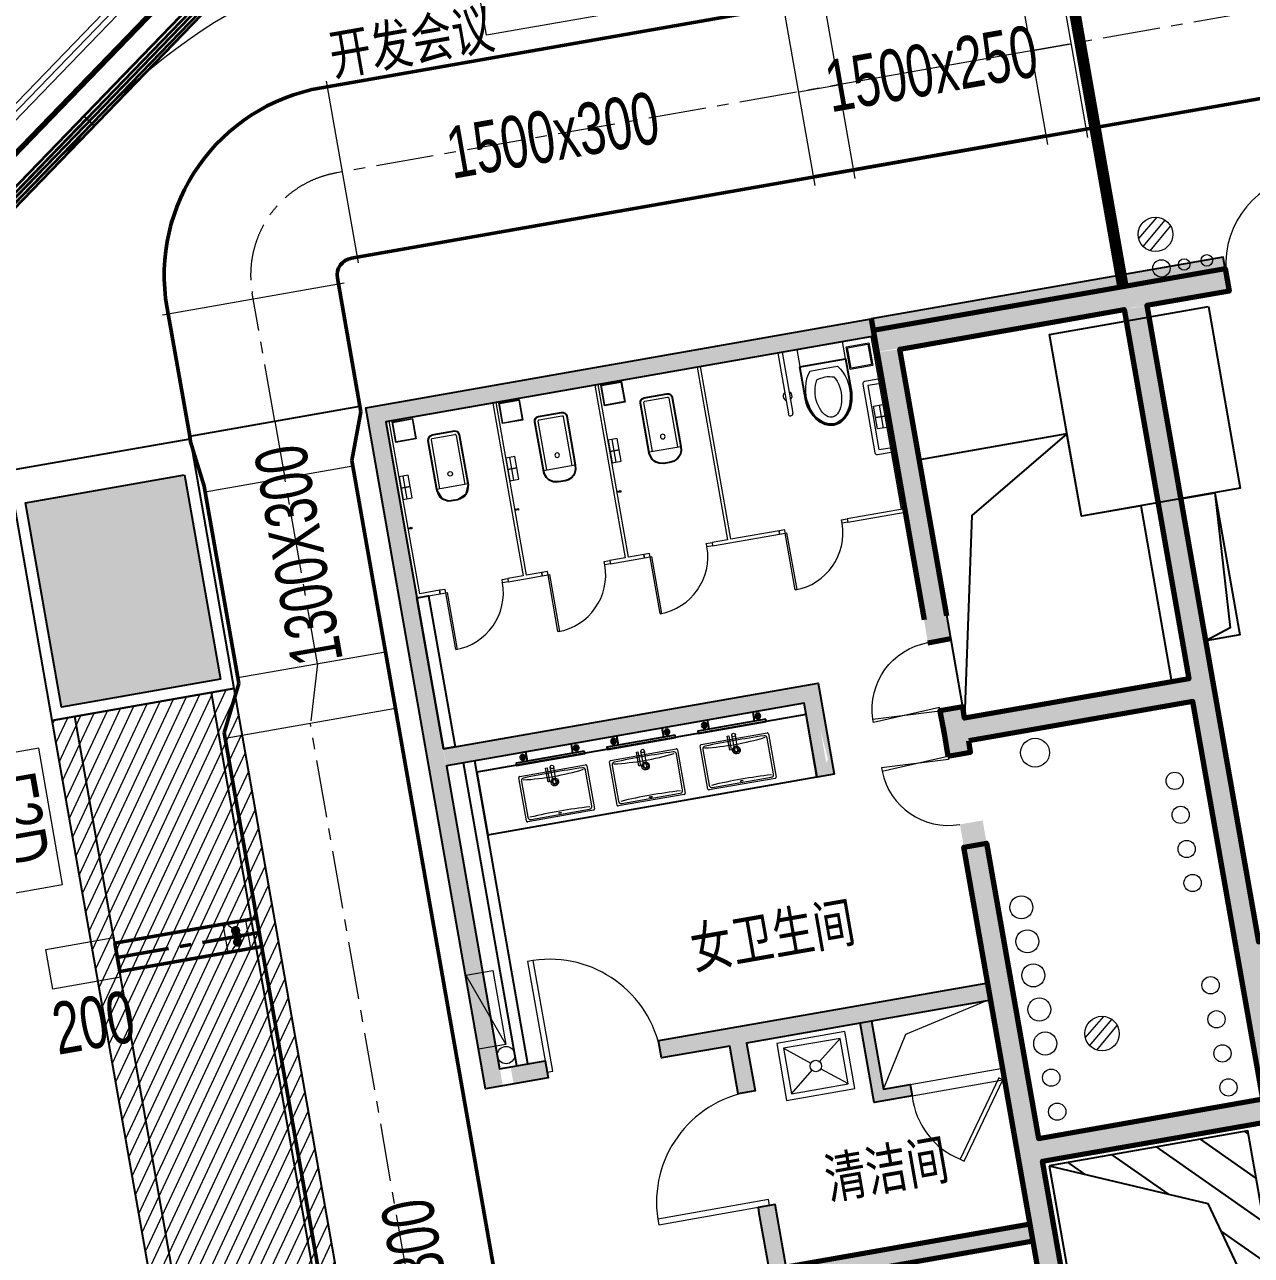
# Model space of a CAD drawing. Extents: x 268762 to 375185, y -23962 to 35476.
# Drawn here: x 278808 to 289451, y 3933 to 14606 of the extents above; entities that cross this region are included whole.
import ezdxf
from ezdxf.enums import TextEntityAlignment as Align

# ---------------------------------------------------------------- set-up
doc = ezdxf.new("R2010")
doc.units = 0
doc.header["$LTSCALE"] = 400
doc.header["$MEASUREMENT"] = 0
for name, pattern in [('A05-307S$0$IMPORT-BP_07_BP_14$0$BP-01$0$CENTER', [0]), ('CENTER', [2, 1.25, -0.25, 0.25, -0.25]), ('DASH', [0.35, 0.25, -0.1])]:
    doc.linetypes.add(name, pattern=pattern)
doc.layers.get('0').update_dxf_attribs({"color": 8})
for name, color, linetype, lineweight in [('A05-307S$0$BP_07__消火栓标注', 8, 'Continuous', 9), ('A05-307S$0$BP_07_A-DOOR', 8, 'Continuous', 13), ('A05-307S$0$BP_07_A-FLOR-TPTN', 8, 'Continuous', 13), ('A05-307S$0$BP_07_A-FURN', 8, 'Continuous', 13), ('A05-307S$0$BP_07_A-MLWK-SURF', 8, 'Continuous', 25), ('A05-307S$0$BP_07_A-PATT-WALL', 8, 'Continuous', 13), ('A05-307S$0$BP_07_A-PLBG-FIXT', 8, 'Continuous', 13), ('A05-307S$0$BP_07_A-STRU-COLS', 8, 'Continuous', 25), ('A05-307S$0$BP_07_A-WALL-FULL', 8, 'Continuous', 70), ('A05-307S$0$BP_07_BP-01$0$A-GLAZ-FULL', 8, 'Continuous', 13), ('A05-307S$0$BP_07_BP_14$0$A-DOOR', 8, 'Continuous', 9), ('A05-307S$0$BP_07_BP_14$0$BP-01$0$L18$0$229 Void', 8, 'A05-307S$0$IMPORT-BP_07_BP_14$0$BP-01$0$CENTER', 9), ('A05-307S$0$BP_07_SHADE80', 8, 'Continuous', 25), ('A05-307S$0$BP_07_W13-1F_10F消防给水排水平面图_SEN20ZHG$0$W-F废水立管', 8, 'Continuous', 9), ('A05-307S$0$BP_07_W13-1F_10F消防给水排水平面图_SEN20ZHG$0$W-J给水立管', 8, 'Continuous', 9), ('A05-307S$0$BP_07_W13-1F_10F消防给水排水平面图_SEN20ZHG$0$W-KN空调冷凝水立管', 8, 'Continuous', 9), ('A05-307S$0$BP_07_W13-1F_10F消防给水排水平面图_SEN20ZHG$0$W-RH热回立管', 8, 'Continuous', 9), ('A05-307S$0$BP_07_W13-1F_10F消防给水排水平面图_SEN20ZHG$0$W-RJ热水立管', 8, 'Continuous', 9), ('A05-307S$0$BP_07_W13-1F_10F消防给水排水平面图_SEN20ZHG$0$W-Y雨水立管', 8, 'Continuous', 9), ('A05-307S$0$BP_07_W13-1F_10F消防给水排水平面图_SEN20ZHG$0$W-ZJ中水立管', 8, 'Continuous', 9), ('A05-307S$0$BP_07_W13-1F_10F消防给水排水平面图_SEN20ZHG$0$W-ZP自喷立管', 8, 'Continuous', 9), ('A05-307S$0$BP_07_W13-1F_10F消防给水排水平面图_SEN20ZHG$0$W-ZYH直饮回立管', 8, 'Continuous', 9), ('A05-307S$0$BP_07_W13-1F_10F消防给水排水平面图_SEN20ZHG$0$W-ZY直饮水立管', 8, 'Continuous', 9), ('A05-307S$0$BP_07_W13-1F_10F消防给水排水平面图_SEN20ZHG$0$W-地漏', 8, 'Continuous', 9), ('A05-307S$0$FF_07_A-HVAC-FIXT', 8, 'Continuous', 35), ('A05-307S$0$FF_07_A-PLBG-FIXT', 8, 'Continuous', 13), ('A05-307S$0$FF_07_SHADE10', 8, 'Continuous', 25), ('A05-307S$0$PP_07_A-ANNO-RMNA-CH', 8, 'Continuous', 13), ('A05-307S$0$PP_07_A-CLNG-LITE', 8, 'Continuous', 35), ('A05-307S$0$PP_07_A-MLWK-SURF', 8, 'Continuous', 25), ('A05-307S$0$PP_07_A-PATT-MLWK', 8, 'Continuous', 13), ('A05-307S$0$PP_07_A-WALL-BLCK', 8, 'Continuous', 25), ('A05-307S$0$PP_07_A-WALL-FULL', 8, 'Continuous', 70), ('建筑-轴线编号标注', 3, 'Continuous', 25), ('暖通-送风-2D边线', 2, 'Continuous', 50), ('暖通-送风-圆风管中线', 5, 'CENTER', 50), ('暖通-送风-方风管中线', 8, 'CENTER', 15), ('暖通-送风-标注', 3, 'Continuous', 20), ('暖通-送风-法兰', 3, 'Continuous', 20), ('暖通-送风-阀门', 3, 'Continuous', 20)]:
    doc.layers.add(name, color=color, linetype=linetype, lineweight=lineweight)
for name, color, linetype in [('图框', 7, 'Continuous'), ('暖通-排风-风口', 7, 'Continuous'), ('防火帆布', 1, 'DASH')]:
    doc.layers.add(name, color=color, linetype=linetype)
doc.styles.add('A05-307S$0$Standard', font='txt')
doc.styles.add('NT', font='@hvac.shx', dxfattribs={"width": 0.7, "bigfont": '@hvac1.shx'})
doc.linetypes.add('BATTING', pattern='A,0.0001,-0.1,[134,ltypeshp.shx,S=0.1,R=0,X=-0.1,Y=0],-0.2,[134,ltypeshp.shx,S=0.1,R=180,X=0.1,Y=0],-0.1', length=0.4001)

# ---------------------------------------------------------------- blocks, each defined once
blk = doc.blocks.new('A05-307S$0$A05_307S_dwg_zhudeng-2256-Level 1')
at = {"layer": 'A05-307S$0$PP_07_A-CLNG-LITE'}
for p, q in [((20, 0), (-20, 0)), ((0, 20), (0, -20))]:
    blk.add_line(p, q, dxfattribs=at)
blk.add_circle((0, 0), 20, dxfattribs=at)
blk = doc.blocks.new('A05-307S$0$A05_307S_dwg_W13-1F_10F消防给水排水平面图_SEN20ZHG$0$GSLG-2044-Level 1')
at = {"layer": 'A05-307S$0$BP_07_W13-1F_10F消防给水排水平面图_SEN20ZHG$0$W-Y雨水立管', "color": 0}
blk.add_circle((58122, 41715), 100, dxfattribs=at)
blk = doc.blocks.new('A05-307S$0$A05_307S_dwg_W13-1F_10F消防给水排水平面图_SEN20ZHG$0$GSLG-2045-Level 1')
at = {"layer": 'A05-307S$0$BP_07_W13-1F_10F消防给水排水平面图_SEN20ZHG$0$W-Y雨水立管', "color": 0}
blk.add_circle((58174, 41420), 100, dxfattribs=at)
blk = doc.blocks.new('A05-307S$0$A05_307S_dwg_W13-1F_10F消防给水排水平面图_SEN20ZHG$0$GSLG-2046-Level 1')
at = {"layer": 'A05-307S$0$BP_07_W13-1F_10F消防给水排水平面图_SEN20ZHG$0$W-Y雨水立管', "color": 0}
blk.add_circle((58226, 41125), 100, dxfattribs=at)
blk = doc.blocks.new('A05-307S$0$A05_307S_dwg_W13-1F_10F消防给水排水平面图_SEN20ZHG$0$GSLG-2047-Level 1')
at = {"layer": 'A05-307S$0$BP_07_W13-1F_10F消防给水排水平面图_SEN20ZHG$0$W-Y雨水立管', "color": 0}
blk.add_circle((58278, 40829), 100, dxfattribs=at)
blk = doc.blocks.new('A05-307S$0$A05_307S_dwg_W13-1F_10F消防给水排水平面图_SEN20ZHG$0$GSLG-2048-Level 1')
at = {"layer": 'A05-307S$0$BP_07_W13-1F_10F消防给水排水平面图_SEN20ZHG$0$W-F废水立管'}
blk.add_circle((58329, 40534), 100, dxfattribs=at)
blk = doc.blocks.new('A05-307S$0$A05_307S_dwg_W13-1F_10F消防给水排水平面图_SEN20ZHG$0$yxdl-ptx-2049-Level 1')
at = {"layer": 'A05-307S$0$BP_07_W13-1F_10F消防给水排水平面图_SEN20ZHG$0$W-地漏'}
for p, q in [((58677, 40584), (58837, 40769)), ((58714, 40515), (58907, 40742)), ((58776, 40477), (58953, 40690))]:
    blk.add_line(p, q, dxfattribs=at)
blk.add_circle((58822, 40620), 150, dxfattribs=at)
blk = doc.blocks.new('A05-307S$0$A05_307S_dwg_W13-1F_10F消防给水排水平面图_SEN20ZHG$0$GSLG-2050-Level 1')
at = {"layer": 'A05-307S$0$BP_07_W13-1F_10F消防给水排水平面图_SEN20ZHG$0$W-RJ热水立管', "color": 0}
blk.add_circle((59764, 41039), 75, dxfattribs=at)
blk = doc.blocks.new('A05-307S$0$A05_307S_dwg_W13-1F_10F消防给水排水平面图_SEN20ZHG$0$GSLG-2051-Level 1')
at = {"layer": 'A05-307S$0$BP_07_W13-1F_10F消防给水排水平面图_SEN20ZHG$0$W-RJ热水立管', "color": 0}
blk.add_circle((59867, 40448), 75, dxfattribs=at)
blk = doc.blocks.new('A05-307S$0$A05_307S_dwg_W13-1F_10F消防给水排水平面图_SEN20ZHG$0$GSLG-2052-Level 1')
at = {"layer": 'A05-307S$0$BP_07_W13-1F_10F消防给水排水平面图_SEN20ZHG$0$W-RH热回立管'}
blk.add_circle((59608, 41926), 75, dxfattribs=at)
blk = doc.blocks.new('A05-307S$0$A05_307S_dwg_W13-1F_10F消防给水排水平面图_SEN20ZHG$0$GSLG-2053-Level 1')
at = {"layer": 'A05-307S$0$BP_07_W13-1F_10F消防给水排水平面图_SEN20ZHG$0$W-RH热回立管'}
blk.add_circle((59815, 40744), 75, dxfattribs=at)
blk = doc.blocks.new('A05-307S$0$A05_307S_dwg_W13-1F_10F消防给水排水平面图_SEN20ZHG$0$GSLG-2054-Level 1')
at = {"layer": 'A05-307S$0$BP_07_W13-1F_10F消防给水排水平面图_SEN20ZHG$0$W-J给水立管'}
blk.add_circle((59452, 42812), 75, dxfattribs=at)
blk = doc.blocks.new('A05-307S$0$A05_307S_dwg_W13-1F_10F消防给水排水平面图_SEN20ZHG$0$GSLG-2055-Level 1')
at = {"layer": 'A05-307S$0$BP_07_W13-1F_10F消防给水排水平面图_SEN20ZHG$0$W-KN空调冷凝水立管'}
blk.add_circle((59504, 42517), 75, dxfattribs=at)
blk = doc.blocks.new('A05-307S$0$A05_307S_dwg_W13-1F_10F消防给水排水平面图_SEN20ZHG$0$GSLG-2056-Level 1')
at = {"layer": 'A05-307S$0$BP_07_W13-1F_10F消防给水排水平面图_SEN20ZHG$0$W-RH热回立管'}
blk.add_circle((59919, 40153), 75, dxfattribs=at)
blk = doc.blocks.new('A05-307S$0$A05_307S_dwg_W13-1F_10F消防给水排水平面图_SEN20ZHG$0$GSLG-2057-Level 1')
at = {"layer": 'A05-307S$0$BP_07_W13-1F_10F消防给水排水平面图_SEN20ZHG$0$W-ZP自喷立管'}
blk.add_circle((58241, 43056), 125, dxfattribs=at)
blk = doc.blocks.new('A05-307S$0$A05_307S_dwg_W13-1F_10F消防给水排水平面图_SEN20ZHG$0$GSLG-2058-Level 1')
at = {"layer": 'A05-307S$0$BP_07_W13-1F_10F消防给水排水平面图_SEN20ZHG$0$W-ZJ中水立管'}
blk.add_circle((58433, 39943), 75, dxfattribs=at)
blk = doc.blocks.new('A05-307S$0$A05_307S_dwg_W13-1F_10F消防给水排水平面图_SEN20ZHG$0$GSLG-2059-Level 1')
at = {"layer": 'A05-307S$0$BP_07_W13-1F_10F消防给水排水平面图_SEN20ZHG$0$W-ZJ中水立管'}
blk.add_circle((58381, 40238), 75, dxfattribs=at)
blk = doc.blocks.new('A05-307S$0$A05_307S_dwg_W13-1F_10F消防给水排水平面图_SEN20ZHG$0$GSLG-2066-Level 1')
at = {"layer": 'A05-307S$0$BP_07_W13-1F_10F消防给水排水平面图_SEN20ZHG$0$W-J给水立管'}
blk.add_circle((59556, 42221), 75, dxfattribs=at)
blk = doc.blocks.new('A05-307S$0$A05_307S_dwg_W13-1F_10F消防给水排水平面图_SEN20ZHG$0$GSLG-2083-Level 1')
at = {"layer": 'A05-307S$0$BP_07_W13-1F_10F消防给水排水平面图_SEN20ZHG$0$W-ZY直饮水立管'}
blk.add_circle((59731, 47325), 50, dxfattribs=at)
blk = doc.blocks.new('A05-307S$0$A05_307S_dwg_W13-1F_10F消防给水排水平面图_SEN20ZHG$0$GSLG-2084-Level 1')
at = {"layer": 'A05-307S$0$BP_07_W13-1F_10F消防给水排水平面图_SEN20ZHG$0$W-ZYH直饮回立管'}
blk.add_circle((59534, 47290), 50, dxfattribs=at)
blk = doc.blocks.new('A05-307S$0$A05_307S_dwg_W13-1F_10F消防给水排水平面图_SEN20ZHG$0$GSLG-2085-Level 1')
at = {"layer": 'A05-307S$0$BP_07_W13-1F_10F消防给水排水平面图_SEN20ZHG$0$W-F废水立管'}
blk.add_circle((59337, 47256), 75, dxfattribs=at)
blk = doc.blocks.new('A05-307S$0$A05_307S_dwg_W13-1F_10F消防给水排水平面图_SEN20ZHG$0$yxdl-ptx-2086-Level 1')
at = {"layer": 'A05-307S$0$BP_07_W13-1F_10F消防给水排水平面图_SEN20ZHG$0$W-地漏'}
for p, q in [((59140, 47515), (59301, 47700)), ((59178, 47446), (59370, 47674)), ((59239, 47409), (59416, 47621))]:
    blk.add_line(p, q, dxfattribs=at)
blk.add_circle((59285, 47551), 150, dxfattribs=at)
blk = doc.blocks.new('A05-307S$0$A05_307S_dwg_BP_01$0$$lvtry$00000200-2122-Level 1')
at = {"layer": 'A05-307S$0$BP_07_A-PLBG-FIXT', "color": 0}
for p, q in [((-140, -40), (-140, -480)), ((-110, -40), (-110, -470)), ((100, 0), (-100, 0)), ((100, -30), (-100, -30)), ((110, -470), (110, -40)), ((140, -480), (140, -40)), ((140, -470), (-140, -470)), ((-30, -590), (30, -590))]:
    blk.add_line(p, q, dxfattribs=at)
blk.add_circle((0, -359), 20, dxfattribs=at)
for centre, radius, start, end in [((-100, -40), 40, 90, 180), ((-100, -40), 10, 90, 180), ((100, -40), 40, 360, 90), ((100, -40), 10, 360, 90), ((-30, -480), 110, 180, 270), ((30, -480), 110, 270, 360)]:
    blk.add_arc(centre, radius, start, end, dxfattribs=at)
at = {"layer": 'A05-307S$0$BP_07_SHADE80', "color": 0}
blk.add_lwpolyline([(-140, -40), (-140, -470), (-136, -508), (-121, -541), (-108, -557), (-87, -574), (-58, -586), (-30, -590), (30, -590), (71, -582), (94, -569), (108, -557), (125, -535), (137, -503), (140, -480), (140, -40), (137, -25), (128, -12), (119, -5), (100, 0), (-100, 0), (-115, -3), (-128, -12), (-137, -24)], close=True, dxfattribs=at)
blk = doc.blocks.new('A05-307S$0$A05_307S_dwg_BP_14$0$door-2123-Level 1')
at = {"layer": 'A05-307S$0$BP_07_BP_14$0$A-DOOR', "color": 0}
blk.add_lwpolyline([(0, 975), (0, 0), (50, 0), (50, 975), (0, 975)], dxfattribs=at)
at = {"layer": 'A05-307S$0$BP_07_BP_14$0$A-DOOR', "color": 0, "lineweight": 13}
blk.add_arc((25, 0), 975, 0.0001, 88.5308, dxfattribs=at)
blk = doc.blocks.new('A05-307S$0$A05_307S_dwg_$DorLib2D$00000001-2125-Level 1')
at = {"layer": 'A05-307S$0$BP_07_A-DOOR', "color": 0}
blk.add_lwpolyline([(0.5, 0.975), (0.45, 0.975), (0.5, 0), (0.45, 0)], close=True, dxfattribs=at)
blk.add_arc((0.475, 0), 0.975, 91.4693, 180, dxfattribs=at)
blk = doc.blocks.new('A05-307S$0$A05_307S_dwg_坐便器1-2127-Level 1')
at = {"layer": 'A05-307S$0$BP_07_A-FLOR-TPTN'}
for points in [[(41248, 29440), (41248, 29144), (41652, 29144), (41652, 29440)], [(41329, 29196), (41450, 29196), (41570, 29196)]]:
    blk.add_lwpolyline(points, dxfattribs=at)
for centre, radius, start, end in [((41450, 29524), 157, 81.5152, 98.4848), ((41450, 29562), 61.9, 72.6245, 107.3755), ((41465, 29563), 295, 252.2337, 267.0214), ((41434, 29563), 295, 272.9786, 287.7663)]:
    blk.add_arc(centre, radius, start, end, dxfattribs=at)
for centre, major_axis, ratio, start_param, end_param in [((41450, 29408), (0, 273), 0.698549, 0.121601, 2.456463), ((41450, 29408), (0, 286), 0.711947, 0, 1.457852), ((41450, 29408), (0, 286), 0.711947, 4.825333, 6.283185), ((41450, 29408), (0, 273), 0.698549, 3.826722, 6.161584), ((41453, 29427), (0, 197), 0.581859, 0.186582, 2.398801), ((41447, 29427), (0, 197), 0.581859, 3.884384, 6.096603)]:
    blk.add_ellipse(centre, major_axis=major_axis, ratio=ratio, start_param=start_param, end_param=end_param, dxfattribs=at)
at = {"layer": 'A05-307S$0$BP_07_SHADE80'}
blk.add_lwpolyline([(41248, 29144), (41652, 29144), (41652, 29440), (41639, 29514), (41615, 29574), (41578, 29629), (41554, 29653), (41512, 29680), (41478, 29691), (41450, 29694), (41408, 29687), (41377, 29675), (41341, 29649), (41310, 29615), (41288, 29581), (41271, 29543), (41258, 29504), (41250, 29464), (41248, 29440), (41248, 29144)], dxfattribs=at)
blk = doc.blocks.new('A05-307S$0$A05_307S_dwg_987946163-2128-Level 1')
at = {"layer": 'A05-307S$0$BP_07_A-PLBG-FIXT', "color": 0}
for points in [[(-81, 49), (-81, -31), (19, -31), (19, 49)], [(19, 49), (19, -31), (119, -31), (119, 49)]]:
    blk.add_lwpolyline(points, close=True, dxfattribs=at)
blk.add_lwpolyline([(-81, 1), (19, 1), (119, 1)], dxfattribs=at)
blk = doc.blocks.new('A05-307S$0$A05_307S_dwg_846516-2129-Level 1')
at = {"layer": 'A05-307S$0$BP_07_A-PLBG-FIXT', "color": 0}
for points in [[(-61.875, -171.875), (138.125, -171.875), (138.125, 28.125), (-61.875, 28.125)], [(-51.875, -161.875), (128.125, -161.875), (128.125, 18.125), (-51.875, 18.125)]]:
    blk.add_lwpolyline(points, close=True, dxfattribs=at)
blk = doc.blocks.new('A05-307S$0$A05_307S_dwg_shuichi-2237-Level 1')
at = {"layer": 'A05-307S$0$BP_07_A-PLBG-FIXT', "color": 0}
for p, q in [((-11, 292), (-16, 433)), ((12, 292), (16, 433)), ((-300, 10), (-300, 390)), ((-290, 400), (290, 400)), ((-283, 356), (-283, 41)), ((283, 41), (283, 356)), ((300, 390), (300, 10)), ((290, 0), (-290, 0)), ((-258, 16), (258, 16))]:
    blk.add_line(p, q, dxfattribs=at)
blk.add_circle((0, 433), 15.8, dxfattribs=at)
for centre, radius, start, end in [((-290, 390), 10, 90, 180), ((-258, 355), 25.8, 93.3791, 178.1861), ((0, 2591), 2241, 263.1786, 276.8214), ((0, -9477), 9861, 88.4937, 91.5063), ((258, 355), 25.8, 1.709, 86.7257), ((290, 390), 10, 360, 90), ((1, 300), 13.9, 215.4816, 324.5096), ((-290, 10), 10, 180, 270), ((-258, 41), 25, 180, 270), ((0, -4335), 4379, 86.5499, 93.4501), ((258, 41), 25, 270, 360), ((290, 10), 10, 270, 0)]:
    blk.add_arc(centre, radius, start, end, dxfattribs=at)
blk.add_ellipse((0, 29), major_axis=(13.2, 0), ratio=0.283821, dxfattribs=at)
for points in [[(-32, 300), (-32, 319), (-17, 334), (1, 334)], [(-20, 300), (-20, 313), (-10, 322), (2, 322)], [(1, 334), (20, 334), (35, 319), (35, 300)], [(2, 322), (14, 322), (24, 313), (24, 300)], [(1, 266), (-17, 266), (-32, 281), (-32, 300)], [(2, 278), (-10, 278), (-20, 288), (-20, 300)], [(35, 300), (35, 281), (20, 266), (1, 266)], [(24, 300), (24, 288), (14, 278), (2, 278)]]:
    blk.add_open_spline(points, degree=3, dxfattribs=at)
blk = doc.blocks.new('A05-307S$0$A05_307S_dwg_987946163-2238-Level 1')
at = {"layer": 'A05-307S$0$BP_07_A-PLBG-FIXT', "color": 0}
for points in [[(-81, 49), (-81, -31), (19, -31), (19, 49)], [(19, 49), (19, -31), (119, -31), (119, 49)]]:
    blk.add_lwpolyline(points, close=True, dxfattribs=at)
blk.add_lwpolyline([(-81, 1), (19, 1), (119, 1)], dxfattribs=at)
blk = doc.blocks.new('A05-307S$0$A05_307S_dwg_GPS_xf_消火栓单平-V1-Level 1')
at = {"layer": 'A05-307S$0$BP_07__消火栓标注', "color": 0}
blk.add_lwpolyline([(-325, -240), (-325, 0), (325, 0), (325, -240), (-325, -240), (325, 0)], dxfattribs=at)
blk = doc.blocks.new('A05-307S$0$A05_307S_dwg_$DorLib2D$00000001-2241-Level 1')
at = {"layer": 'A05-307S$0$BP_07_A-DOOR', "color": 0}
blk.add_lwpolyline([(0.5, 0.975), (0.45, 0.975), (0.5, 0), (0.45, 0)], close=True, dxfattribs=at)
blk.add_arc((0.475, 0), 0.975, 91.4693, 180, dxfattribs=at)
blk = doc.blocks.new('A05-307S$0$A05_307S_dwg_BP_01$0$$lvtry$00000200-2284-Level 1')
at = {"layer": 'A05-307S$0$FF_07_A-PLBG-FIXT', "color": 0}
for p, q in [((54851, 46134), (55047, 46168)), ((54856, 46104), (55052, 46139)), ((55064, 46131), (55138, 45707)), ((55093, 46136), (55169, 45703)), ((54894, 45654), (54818, 46087)), ((54922, 45669), (54848, 46093)), ((54892, 45664), (55168, 45713)), ((55080, 45575), (55022, 45565))]:
    blk.add_line(p, q, dxfattribs=at)
blk.add_circle((55011, 45798), 20, dxfattribs=at)
for centre, radius, start, end in [((54857, 46094), 40, 99.9667, 189.9667), ((55054, 46129), 40, 9.9667, 99.9667), ((55054, 46129), 10, 9.9667, 99.9667), ((54857, 46094), 10, 99.9667, 189.9667), ((55061, 45684), 110, 279.9667, 9.9667), ((55002, 45673), 110, 189.9667, 279.9667)]:
    blk.add_arc(centre, radius, start, end, dxfattribs=at)
at = {"layer": 'A05-307S$0$FF_07_SHADE10', "color": 0}
blk.add_lwpolyline([(55168, 45713), (55093, 46136), (55077, 46162), (55047, 46168), (54851, 46134), (54825, 46117), (54818, 46087), (54892, 45664), (54894, 45654), (54939, 45583), (54993, 45564), (55080, 45575), (55151, 45621), (55169, 45703)], close=True, dxfattribs=at)
blk = doc.blocks.new('_recthole')
h = blk.add_hatch()
h.set_pattern_fill('ANSI31', color=0, style=0)
h.paths.add_polyline_path([(0.5, 0.5), (-0.5, 0.5), (-0.5, -0.5), (-0.2454, 0.2419)])
at = {"color": 0}
for p, q in [((-0.2454, 0.2419), (0.5, 0.5)), ((-0.5, -0.5), (-0.2454, 0.2419))]:
    blk.add_line(p, q, dxfattribs=at)
blk.add_lwpolyline([(-0.5, -0.5), (0.5, -0.5), (0.5, 0.5), (-0.5, 0.5)], close=True, dxfattribs=at)
blk = doc.blocks.new('FK3_H')
for p, q in [((0.5, 0.5), (-0.5, 0.5)), ((-0.5, 0.5), (-0.5, -0.5)), ((0.5, -0.5), (0.5, 0.5)), ((0.5, 0.25), (-0.5, 0.25)), ((0.5, 0), (-0.5, 0)), ((0.5, -0.25), (-0.5, -0.25)), ((-0.5, -0.5), (0.5, -0.5))]:
    blk.add_line(p, q)
blk = doc.blocks.new('JXWT.EBC3EA0F-B7D8-4AB1-BE39-139B7B4A126')
at = {"layer": '暖通-送风-2D边线'}
for p, q in [((950, 750), (900, 750)), ((950, -750), (900, -750)), ((-750, -950), (-750, -900)), ((750, -950), (750, -900))]:
    blk.add_line(p, q, dxfattribs=at)
for radius in [1650, 150]:
    blk.add_arc((900, -900), radius, 90, 180, dxfattribs=at)
at = {"layer": '暖通-送风-法兰'}
for points in [[(950, 800), (950, -800)], [(-800, -950), (800, -950)]]:
    blk.add_lwpolyline(points, dxfattribs=at)
blk = doc.blocks.new('*U141', base_point=(67653, 24635))
at = {"layer": '暖通-送风-法兰'}
for p, q in [((67778, 24735), (67528, 24735)), ((67778, 24535), (67528, 24535))]:
    blk.add_line(p, q, dxfattribs=at)
at = {"layer": '暖通-送风-阀门'}
for p, q in [((67528, 24735), (67528, 24535)), ((67659, 24691), (67546, 24578)), ((67646, 24691), (67759, 24578)), ((67778, 24735), (67778, 24535))]:
    blk.add_line(p, q, dxfattribs=at)
at = {"layer": '暖通-送风-阀门', "const_width": 40}
for points in [[(67583, 24635, 1), (67623, 24635, 1)], [(67683, 24635, 1), (67723, 24635, 1)]]:
    blk.add_lwpolyline(points, format="xyb", close=True, dxfattribs=at)
blk = doc.blocks.new('Bianjing.92D82EEF-5E21-4369-AC69-85E8911A2B36')
at = {"layer": '暖通-送风-2D边线'}
for p, q in [((-130, 739), (-81, 747)), ((-81, 747), (166, 791)), ((166, 791), (215, 799)), ((130, -739), (179, -730)), ((179, -730), (425, -687)), ((425, -687), (475, -678))]:
    blk.add_line(p, q, dxfattribs=at)
at = {"layer": '暖通-送风-法兰'}
for p, q in [((202, 873), (488, -752)), ((143, -813), (-143, 813))]:
    blk.add_line(p, q, dxfattribs=at)
blk = doc.blocks.new('Bianjing.EE76C018-168D-40EA-BFAB-532F55A892A6')
at = {"layer": '暖通-送风-2D边线'}
for p, q in [((-130, 739), (-81, 747)), ((-81, 747), (166, 791)), ((166, 791), (215, 799)), ((130, -739), (179, -730)), ((179, -730), (425, -687)), ((425, -687), (475, -678))]:
    blk.add_line(p, q, dxfattribs=at)
at = {"layer": '暖通-送风-法兰'}
for p, q in [((202, 873), (488, -752)), ((143, -813), (-143, 813))]:
    blk.add_line(p, q, dxfattribs=at)

msp = doc.modelspace()

# ---------------------------------------------------------------- hatches: boundary and pattern name
at = {"layer": 'A05-307S$0$BP_07_A-PATT-WALL'}
h = msp.add_hatch(color=8, dxfattribs=at)
h.paths.add_polyline_path([(372089, -310), (373468, -68), (373455, 6), (372076, -236)])
h.paths.add_polyline_path([(354360, -3425), (355739, -3183), (355497, -1804), (354118, -2046)])
h.paths.add_polyline_path([(364603, -1625), (364590, -1551), (363212, -1794), (363225, -1868)])
h.paths.add_polyline_path([(345496, -4983), (346875, -4741), (346633, -3362), (345254, -3604), (345496, -4983)])
h.paths.add_polyline_path([(336632, -6541), (338011, -6298), (337769, -4919), (336390, -5162), (336632, -6541)])
h.paths.add_polyline_path([(310039, -11214), (311418, -10971), (311141, -9396), (309763, -9638)])
h.paths.add_polyline_path([(327768, -8098), (329147, -7856), (328904, -6477), (327526, -6719), (327644, -7395)])
h.paths.add_polyline_path([(320283, -9414), (320006, -7838), (318627, -8080), (318904, -9656), (319568, -9539)])
h.paths.add_polyline_path([(301175, -12771), (302554, -12529), (302277, -10953), (300898, -11196), (301175, -12771)])
h.paths.add_polyline_path([(283447, -15887), (284826, -15644), (284549, -14069), (283170, -14311), (283446, -15881)])
h.paths.add_polyline_path([(292311, -14329), (293690, -14087), (293413, -12511), (292034, -12753)])
h.paths.add_polyline_path([(291414, -1135), (291397, -1037), (290880, -1128), (290585, 547), (290388, 512), (290683, -1162), (290018, -1279), (290035, -1378)])
h.paths.add_polyline_path([(281219, -2927), (282550, -2693), (282238, -920), (280859, -1162), (281171, -2935)])
h.paths.add_polyline_path([(371192, 12884), (370880, 14657), (369501, 14415), (369813, 12642)])
h.paths.add_polyline_path([(360949, 11084), (362327, 11326), (362016, 13099), (360637, 12857), (360673, 12651)])
h.paths.add_polyline_path([(280508, 8929), (280196, 10702), (278817, 10460), (279129, 8687), (279177, 8695)])
h.paths.add_polyline_path([(367770, 24264), (369149, 24506), (368838, 26279), (367459, 26036), (367765, 24293)])
h.paths.add_polyline_path([(358889, 22804), (360268, 23047), (359991, 24623), (358612, 24380)])
h.paths.add_polyline_path([(288640, 10460), (288837, 10494), (288543, 12169), (288346, 12134), (288604, 10668)])
h = msp.add_hatch(color=8, dxfattribs=at)
h.paths.add_polyline_path([(297735, -126), (297648, 366), (297451, 332), (297503, 36), (291397, -1037), (291414, -1135), (290035, -1378), (290018, -1279), (288737, -1504), (287638, 4750), (289584, 5092), (290388, 512), (290585, 547), (290066, 3501), (296690, 4665), (297192, 1809), (297389, 1844), (296887, 4700), (297034, 4726), (297000, 4923), (290032, 3698), (289547, 6456), (296367, 7655), (296333, 7852), (291310, 6969), (290704, 10416), (294053, 11005), (294018, 11202), (290669, 10613), (290306, 12681), (290010, 12630), (290045, 12433), (290144, 12450), (291113, 6934), (289512, 6653), (288837, 10494), (288640, 10460), (288909, 8933), (286963, 8591), (286946, 8690), (286749, 8655), (286818, 8261), (287015, 8296), (286998, 8394), (288943, 8736), (289549, 5289), (287604, 4947), (287119, 7705), (286922, 7670), (288575, -1736), (297085, -240)])
h.paths.add_polyline_path([(286842, 9281), (286401, 11792), (286203, 11763), (286645, 9246)])
h.paths.add_polyline_path([(295327, 12422), (295381, 13269), (295529, 13295), (295494, 13492), (295346, 13466), (295329, 13564), (292177, 13010), (292212, 12813), (295167, 13333), (295184, 13234)])
h.paths.add_polyline_path([(295727, 11299), (295327, 12422), (295495, 11461)], flags=17)
h.paths.add_polyline_path([(288354, 12092), (288346, 12134), (288437, 12157), (288527, 12224)], flags=17)
h.paths.add_polyline_path([(291424, 12675), (291389, 12872), (291094, 12820), (291129, 12623), (291325, 12658)])
h.paths.add_polyline_path([(289257, 12294), (289223, 12491), (286169, 11955), (286202, 11766)])
h = msp.add_hatch(color=8, dxfattribs=at)
h.paths.add_polyline_path([(284210, -2604), (288592, -1834), (288566, -1686), (284331, -2431), (283721, 1044), (286823, 1590), (286935, 951), (287083, 977), (286832, 2405), (286684, 2379), (286797, 1737), (283695, 1192), (283322, 3311), (283716, 3381), (283690, 3528), (283149, 3433), (283900, -840)])
h.paths.add_polyline_path([(284701, 3554), (287557, 4056), (287531, 4203), (285414, 3831), (285318, 4375), (285171, 4349), (285266, 3805), (284675, 3701)])
h.paths.add_polyline_path([(284997, 5334), (285145, 5360), (285072, 5774), (287190, 6147), (287164, 6294), (284308, 5792), (284334, 5645), (284925, 5748), (284927, 5738)])
h.paths.add_polyline_path([(282957, 5402), (281937, 11160), (289231, 12442), (289205, 12590), (281769, 11283), (282807, 5376)])
h.paths.add_polyline_path([(283050, 5419), (283349, 5472), (283323, 5619), (283025, 5567), (283031, 5531)], flags=17)
h.paths.add_polyline_path([(285830, 8106), (285770, 8450), (285706, 8812), (285692, 8896), (282441, 8325), (282467, 8177), (285570, 8722), (285683, 8080)], flags=17)
h.paths.add_polyline_path([(285763, 8202), (285710, 8500), (285777, 8233)], flags=16)
msp.add_hatch(color=8, dxfattribs=at).paths.add_polyline_path([(286178, 5258), (286508, 5316), (286490, 5414), (286260, 5374), (286156, 5965), (286057, 5948)], flags=0)
at = {"layer": 'A05-307S$0$PP_07_A-PATT-MLWK'}
h = msp.add_hatch(dxfattribs=at)
h.set_pattern_fill('FP_13', color=8, style=0, pattern_type=2)
h.set_pattern_definition([(64.933, (316185.16, 16213.89), (-86.27869, 40.3553), [])])
h.paths.add_polyline_path([(282320, -804), (280623, 8848), (279048, 8571), (280744, -1081), (280890, -1055)], flags=0)

# ---------------------------------------------------------------- linework, layer by layer
at = {"layer": 'A05-307S$0$BP_07__消火栓标注', "color": 8}
msp.add_circle((282985, 5670), 75, dxfattribs=at)
at = {"layer": 'A05-307S$0$BP_07_A-DOOR', "color": 8}
for points in [[(285894, 10312), (285944, 10321), (285949, 10291), (285900, 10283)], [(285402, 10226), (285353, 10217), (285358, 10187), (285407, 10196)], [(285407, 10196), (285419, 10198), (285506, 9706), (285494, 9704)], [(284722, 10106), (284772, 10115), (284777, 10085), (284728, 10077)], [(283836, 9950), (283885, 9959), (283890, 9930), (283841, 9921)], [(284230, 10020), (284181, 10011), (284186, 9982), (284235, 9990)], [(284235, 9990), (284247, 9992), (284334, 9500), (284322, 9498)], [(283344, 9864), (283294, 9855), (283299, 9826), (283349, 9834)], [(283349, 9834), (283361, 9836), (283447, 9344), (283435, 9342)], [(282950, 9795), (282999, 9803), (283004, 9774), (282955, 9765)], [(282457, 9708), (282408, 9700), (282413, 9670), (282462, 9679)], [(282462, 9679), (282474, 9681), (282561, 9188), (282549, 9186)], [(286959, 4751), (287295, 5454), (287259, 5472), (286923, 4768)]]:
    msp.add_lwpolyline(points, close=True, dxfattribs=at)
for centre, radius, start, end in [((290008, 12528), 780, 101.436, 189.9667), ((285407, 10196), 500, 279.9667, 9.9667), ((284235, 9990), 500, 279.9667, 9.9667), ((283349, 9834), 500, 279.9667, 9.9667), ((282462, 9679), 500, 279.9667, 9.9667), ((287174, 5389), 670, 186.295, 248.0559)]:
    msp.add_arc(centre, radius, start, end, dxfattribs=at)
at = {"layer": 'A05-307S$0$BP_07_A-FLOR-TPTN', "color": 8}
for p, q in [((285341, 11758), (285434, 11230)), ((285380, 11765), (285473, 11237)), ((286213, 11531), (286095, 11511)), ((286079, 11487), (286183, 10893)), ((286206, 10877), (286325, 10898))]:
    msp.add_line(p, q, dxfattribs=at)
for points in [[(286391, 10521), (286412, 10403), (286441, 10408), (286178, 11905), (286148, 11900)], [(284772, 10115), (284777, 10085), (284925, 10111), (285358, 10187), (285353, 10217), (284934, 10143), (284671, 11641), (284642, 11635), (284905, 10138)], [(283885, 9959), (283890, 9930), (284038, 9956), (284186, 9982), (284181, 10011), (284048, 9988), (283785, 11485), (283755, 11480), (284018, 9982)], [(282999, 9803), (283004, 9774), (283152, 9800), (283299, 9826), (283294, 9855), (283161, 9832), (282898, 11329), (282869, 11324), (283132, 9827)], [(281972, 11166), (281943, 11161), (282211, 9634), (282413, 9670), (282408, 9700), (282236, 9669)], [(285944, 10321), (285949, 10291), (286446, 10379), (286441, 10408)]]:
    msp.add_lwpolyline(points, close=True, dxfattribs=at)
msp.add_lwpolyline([(286220, 11492), (286122, 11475), (286219, 10920), (286318, 10937)], dxfattribs=at)
for centre, radius, start, end in [((285427, 11385), 38.5, 311.2492, 68.6843), ((286099, 11491), 20, 99.9667, 189.9667), ((285427, 11385), 38.5, 131.2492, 248.6843), ((285453, 11233), 20, 189.9667, 9.9667), ((286203, 10897), 20, 189.9667, 279.9667)]:
    msp.add_arc(centre, radius, start, end, dxfattribs=at)
at = {"layer": 'A05-307S$0$BP_07_A-FURN', "color": 8}
for points in [[(284925, 8315), (284904, 8436), (284917, 8438), (284938, 8317)], [(284137, 8177), (284116, 8298), (284129, 8300), (284150, 8179)], [(283349, 8038), (283328, 8159), (283341, 8161), (283362, 8040)]]:
    msp.add_lwpolyline(points, close=True, dxfattribs=at)
at = {"layer": 'A05-307S$0$BP_07_A-MLWK-SURF', "color": 8}
msp.add_lwpolyline([(282826, 7580), (285682, 8082), (285587, 8624), (282731, 8122)], close=True, dxfattribs=at)
at = {"layer": 'A05-307S$0$BP_07_A-PLBG-FIXT', "color": 8}
for p, q in [((285705, 5613), (285883, 5815)), ((285391, 5729), (285628, 5599)), ((285715, 5551), (285952, 5422)), ((285460, 5335), (285639, 5538))]:
    msp.add_line(p, q, dxfattribs=at)
for points in [[(285532, 11640), (285930, 11710), (285904, 11857), (285506, 11787)], [(283808, 11479), (283985, 11510), (284017, 11332), (283839, 11301)], [(283814, 11475), (283981, 11504), (284011, 11337), (283843, 11307)], [(282922, 11323), (283099, 11354), (283130, 11177), (282953, 11146)], [(282928, 11319), (283095, 11348), (283124, 11181), (282957, 11151)], [(281996, 11160), (282173, 11191), (282204, 11014), (282027, 10983)], [(282002, 11156), (282169, 11186), (282199, 11018), (282031, 10989)], [(286010, 5381), (285924, 5873), (285333, 5770), (285419, 5277)], [(285952, 5421), (285883, 5815), (285391, 5729), (285460, 5335)]]:
    msp.add_lwpolyline(points, close=True, dxfattribs=at)
for points in [[(283969, 10552), (283949, 10549), (283947, 10559), (283967, 10562)], [(283082, 10397), (283063, 10393), (283061, 10403), (283081, 10406)], [(282157, 10234), (282137, 10230), (282135, 10240), (282155, 10244)]]:
    msp.add_lwpolyline(points, dxfattribs=at)
for centre, radius in [((283974, 10558), 7.54), ((283087, 10402), 7.54), ((282161, 10240), 7.54), ((285672, 5575), 50)]:
    msp.add_circle(centre, radius, dxfattribs=at)
at = {"layer": 'A05-307S$0$BP_07_A-STRU-COLS', "color": 8}
for points in [[(289078, 12161), (289354, 10585), (287976, 10343), (287699, 11919)], [(280196, 10702), (280508, 8929), (279129, 8687), (278817, 10460)]]:
    msp.add_lwpolyline(points, close=True, dxfattribs=at)
at = {"layer": 'A05-307S$0$BP_07_A-WALL-FULL', "color": 8}
for p, q in [((286152, 12053), (286611, 9443)), ((286645, 9246), (286842, 9281)), ((287531, 4203), (285414, 3831)), ((287557, 4056), (284701, 3554))]:
    msp.add_line(p, q, dxfattribs=at)
at = {"layer": 'A05-307S$0$BP_07_A-WALL-FULL', "color": 8, "lineweight": 25}
msp.add_line((287164, 6294), (284308, 5792), dxfattribs=at)
at = {"layer": 'A05-307S$0$BP_07_A-WALL-FULL', "color": 8}
for points in [[(281534, 16391), (362488, 30617), (369377, 27252), (369397, 27139), (369791, 27208), (374594, -123), (280634, -16635), (275831, 10696), (276225, 10766), (276205, 10879)], [(288737, -1504), (287638, 4750), (289584, 5092), (289852, 3565), (290683, -1162)]]:
    msp.add_lwpolyline(points, close=True, dxfattribs=at)
for points in [[(286169, 11955), (288139, 12301), (288533, 12370), (289223, 12491), (289257, 12294), (288543, 12169), (289123, 8869), (289512, 6653), (291113, 6934)], [(286808, 9478), (286401, 11792), (288346, 12134), (288909, 8933), (286963, 8591), (286946, 8690), (286749, 8655), (286784, 8458), (286818, 8261)], [(284210, -2604), (288592, -1834), (286957, 7473), (287154, 7508), (287604, 4947), (289549, 5289), (289333, 6520), (288943, 8736), (286998, 8394)], [(286818, 8261), (287015, 8296), (286998, 8394)]]:
    msp.add_lwpolyline(points, dxfattribs=at)
at = {"layer": 'A05-307S$0$BP_07_A-WALL-FULL', "color": 8, "lineweight": 25}
for points in [[(286178, 11905), (281943, 11161), (282441, 8325), (285692, 8896), (285830, 8106), (285683, 8080), (285570, 8722), (282467, 8177), (282929, 5550), (283323, 5619), (283349, 5472), (282807, 5376), (281769, 11283), (286152, 12053)], [(287190, 6147), (285072, 5774), (285145, 5360), (284997, 5334), (284925, 5748), (284334, 5645), (284308, 5792)], [(287141, 6138), (286156, 5965), (286260, 5374), (286490, 5414), (286508, 5316), (286178, 5258), (286057, 5948)], [(285414, 3831), (285318, 4375), (285171, 4349), (285179, 4300), (285266, 3805)]]:
    msp.add_lwpolyline(points, dxfattribs=at)
at = {"layer": 'A05-307S$0$BP_07_BP-01$0$A-GLAZ-FULL', "color": 8}
for points in [[(275586, 10646), (275516, 11047), (276123, 11154), (281411, 16623), (362525, 30878), (369361, 27538), (369968, 27645), (370046, 27202)], [(362518, 30826), (281436, 16577), (276147, 11107), (275574, 11006), (275634, 10662), (275831, 10696), (275848, 10598), (275628, 10559), (275544, 9620), (275710, 9650), (276006, 9702), (276023, 9603), (275827, 9569), (275912, 7431), (276095, 7463), (276390, 7515), (276407, 7417)], [(277738, -3620), (277649, -1381), (277353, -1433), (277265, 805), (276969, 753), (276880, 2992), (276585, 2940), (276496, 5178), (276201, 5126), (276112, 7365), (275817, 7313), (275728, 9551), (275432, 9499), (275536, 10644), (275458, 11088), (276098, 11200), (281386, 16670)]]:
    msp.add_lwpolyline(points, dxfattribs=at)
at = {"layer": 'A05-307S$0$BP_07_BP_14$0$BP-01$0$L18$0$229 Void', "color": 8, "linetype": 'Continuous'}
for p, q in [((286490, 5414), (287278, 5553)), ((286508, 5316), (287295, 5454))]:
    msp.add_line(p, q, dxfattribs=at)
msp.add_lwpolyline([(286260, 5374), (286454, 5850), (287141, 6138)], dxfattribs=at)
at = {"layer": 'A05-307S$0$BP_07_SHADE80', "color": 8}
for points in [[(287850, 11057), (286570, 10832), (286963, 8591), (288761, 8907), (288493, 10434), (287976, 10343), (287850, 11057), (287024, 10350), (286963, 8591)], [(289133, 10546), (289266, 9374), (289054, 9263)]]:
    msp.add_lwpolyline(points, dxfattribs=at)
msp.add_lwpolyline([(288837, 10494), (289133, 10546), (289349, 9315), (289054, 9263)], close=True, dxfattribs=at)
at = {"layer": 'A05-307S$0$FF_07_A-HVAC-FIXT', "color": 8}
msp.add_line((276554, 10772), (281694, 16089), dxfattribs=at)
for points in [[(281694, 16089), (286709, 16971), (286688, 17094), (281633, 16206), (276464, 10859)], [(283352, -15924), (280821, -16369), (276098, 10505), (276492, 10574), (276453, 10798), (281650, 16173), (286694, 17059)], [(286699, 17030), (281665, 16145), (276485, 10788), (276527, 10550), (276133, 10480), (280845, -16334), (283347, -15894)], [(283342, -15865), (280869, -16299), (276168, 10456), (276562, 10525), (276517, 10778), (281680, 16117), (286704, 17000)]]:
    msp.add_lwpolyline(points, dxfattribs=at)
at = {"layer": 'A05-307S$0$FF_07_A-PLBG-FIXT', "color": 8}
msp.add_lwpolyline([(285532, 11640), (285930, 11710), (285904, 11857), (285506, 11787)], close=True, dxfattribs=at)
at = {"layer": 'A05-307S$0$PP_07_A-MLWK-SURF', "color": 8}
for p, q in [((284746, 8496), (284733, 8575)), ((285140, 8565), (285127, 8644)), ((283959, 8358), (283945, 8436)), ((284352, 8427), (284339, 8506)), ((283565, 8288), (283551, 8367)), ((283171, 8219), (283157, 8298))]:
    msp.add_line(p, q, dxfattribs=at)
for points in [[(282211, 9634), (282312, 9652), (282542, 8342), (282441, 8325)], [(285239, 8583), (284648, 8479), (284651, 8459), (285242, 8563)], [(284451, 8444), (283860, 8340), (283864, 8321), (284454, 8424)], [(283663, 8306), (283072, 8202), (283076, 8182), (283667, 8286)]]:
    msp.add_lwpolyline(points, close=True, dxfattribs=at)
at = {"layer": 'A05-307S$0$PP_07_A-WALL-BLCK', "color": 8}
msp.add_lwpolyline([(289223, 12491), (289205, 12590), (286152, 12053)], dxfattribs=at)
msp.add_lwpolyline([(279048, 8571), (280623, 8848), (279048, 8571), (278667, 10738), (280243, 11015), (280623, 8848), (282320, -804), (280744, -1081)], close=True, dxfattribs=at)
at = {"layer": 'A05-307S$0$PP_07_A-WALL-FULL', "color": 8, "lineweight": 25}
for p, q in [((283175, 5593), (282714, 8220)), ((283077, 5576), (282615, 8203))]:
    msp.add_line(p, q, dxfattribs=at)
msp.add_lwpolyline([(279244, 8606), (280426, 8813), (282123, -839), (280941, -1047)], close=True, dxfattribs=at)
at = {"layer": '图框', "color": 8}
msp.add_line((280240, 11036), (281717, 11296), dxfattribs=at)
at = {"layer": '暖通-送风-2D边线'}
for p, q in [((360228, 27913), (281433, 14067)), ((360487, 26436), (281693, 12589)), ((287670, 13640), (285997, 13346)), ((281717, 11296), (281530, 12358)), ((280240, 11036), (280053, 12098)), ((281726, 11247), (281647, 10827)), ((281717, 11296), (281726, 11247)), ((280240, 11036), (280248, 10987)), ((280248, 10987), (280367, 10602)), ((281647, 10827), (281656, 10777)), ((281939, 9168), (281656, 10777)), ((280367, 10602), (280375, 10552)), ((280658, 8943), (280375, 10552)), ((281939, 9168), (281947, 9118)), ((281947, 9118), (282017, 8725)), ((280667, 8893), (280539, 8465)), ((280658, 8943), (280667, 8893)), ((282017, 8725), (282025, 8675)), ((283553, -17), (282025, 8675)), ((280539, 8465), (280548, 8416)), ((282075, -277), (280548, 8416)), ((280822, 6856), (279591, 6640)), ((279591, 6640), (279634, 6394)), ((280865, 6610), (279634, 6394))]:
    msp.add_line(p, q, dxfattribs=at)
at = {"layer": '暖通-送风-圆风管中线', "color": 8}
msp.add_line((280844, 6733), (279612, 6517), dxfattribs=at)
at = {"layer": '暖通-送风-方风管中线'}
for p, q in [((360358, 27175), (281563, 13328)), ((287541, 14378), (287885, 14439)), ((287541, 14378), (285868, 14084)), ((285523, 14024), (285868, 14084)), ((281563, 13328), (281514, 13319)), ((280792, 12228), (280783, 12277)), ((280978, 11166), (280792, 12228)), ((280978, 11166), (281065, 10674)), ((281348, 9064), (281065, 10674)), ((281348, 9064), (281287, 8545)), ((282814, -147), (281287, 8545))]:
    msp.add_line(p, q, dxfattribs=at)
msp.add_arc((281669, 12433), 900, 99.9667, 189.9667, dxfattribs=at)
at = {"layer": '暖通-送风-法兰', "color": 8}
for p, q in [((280240, 11036), (281717, 11296)), ((281656, 10777), (280375, 10552)), ((280658, 8943), (281939, 9168)), ((282025, 8675), (280548, 8416))]:
    msp.add_line(p, q, dxfattribs=at)
at = {"layer": '暖通-送风-阀门'}
for points in [[(282712, 15104), (283894, 15311), (283998, 14720), (282816, 14513)], [(278339, 8228), (278547, 7046), (279138, 7150), (278930, 8332)], [(279643, 6345), (279052, 6241), (278991, 6585), (279582, 6689)]]:
    msp.add_lwpolyline(points, close=True, dxfattribs=at)
at = {"layer": '暖通-送风-阀门', "linetype": 'BATTING'}
msp.add_arc((283266, 10143), 5288, 97.1165, 141.5578, dxfattribs=at)
at = {"layer": '防火帆布', "ltscale": 5, "const_width": 100}
msp.add_lwpolyline([(287724, 15819), (288336, 12335)], dxfattribs=at)

# ---------------------------------------------------------------- block references
for name in ['A05-307S$0$A05_307S_dwg_W13-1F_10F消防给水排水平面图_SEN20ZHG$0$yxdl-ptx-2086-Level 1', 'A05-307S$0$A05_307S_dwg_W13-1F_10F消防给水排水平面图_SEN20ZHG$0$GSLG-2083-Level 1', 'A05-307S$0$A05_307S_dwg_W13-1F_10F消防给水排水平面图_SEN20ZHG$0$GSLG-2085-Level 1', 'A05-307S$0$A05_307S_dwg_W13-1F_10F消防给水排水平面图_SEN20ZHG$0$GSLG-2084-Level 1']:
    msp.add_blockref(name, (229333, -34764))
at = {"color": 1, "rotation": 279.9667499727225}
msp.add_blockref('A05-307S$0$A05_307S_dwg_GPS_xf_消火栓单平-V1-Level 1', (282927, 6083), dxfattribs=at)
at = {"layer": 'A05-307S$0$BP_07_A-PATT-WALL', "color": 8, "extrusion": (0, 0, -1)}
for name, p, zscale, rotation in [('A05-307S$0$A05_307S_dwg_846516-2129-Level 1', (-285974, 11756), -0.9999999999999966, 260.0332534982342), ('A05-307S$0$A05_307S_dwg_坐便器1-2127-Level 1', (-239863, 33204), -0.999999999999995, 170.0332534982341), ('A05-307S$0$A05_307S_dwg_BP_01$0$$lvtry$00000200-2122-Level 1', (-284282, 11387), -0.9999999999999984, 350.0332500272774), ('A05-307S$0$A05_307S_dwg_BP_01$0$$lvtry$00000200-2122-Level 1', (-283366, 11226), -0.9999999999999984, 350.0332500272774), ('A05-307S$0$A05_307S_dwg_987946163-2128-Level 1', (-286236, 11225), -0.9999999999999966, 260.0332534982342), ('A05-307S$0$A05_307S_dwg_zhudeng-2256-Level 1', (-284704, 8529), -0.9999999999999984, 350.0332500272774), ('A05-307S$0$A05_307S_dwg_zhudeng-2256-Level 1', (-285169, 8611), -0.9999999999999984, 350.0332500272774), ('A05-307S$0$A05_307S_dwg_zhudeng-2256-Level 1', (-284381, 8472), -0.9999999999999984, 350.0332500272774), ('A05-307S$0$A05_307S_dwg_zhudeng-2256-Level 1', (-283593, 8334), -0.9999999999999984, 350.0332500272774), ('A05-307S$0$A05_307S_dwg_zhudeng-2256-Level 1', (-283917, 8391), -0.9999999999999984, 350.0332500272774), ('A05-307S$0$A05_307S_dwg_zhudeng-2256-Level 1', (-283129, 8252), -0.9999999999999984, 350.0332500272774)]:
    msp.add_blockref(name, p, dxfattribs=dict(at, zscale=zscale, rotation=rotation))
at = {"layer": 'A05-307S$0$BP_07_A-PATT-WALL', "color": 8}
for name, p in [('A05-307S$0$A05_307S_dwg_BP_01$0$$lvtry$00000200-2284-Level 1', (227489, -35088)), ('A05-307S$0$A05_307S_dwg_W13-1F_10F消防给水排水平面图_SEN20ZHG$0$GSLG-2057-Level 1', (229333, -34764)), ('A05-307S$0$A05_307S_dwg_W13-1F_10F消防给水排水平面图_SEN20ZHG$0$GSLG-2054-Level 1', (229333, -34764)), ('A05-307S$0$A05_307S_dwg_W13-1F_10F消防给水排水平面图_SEN20ZHG$0$GSLG-2055-Level 1', (229333, -34764)), ('A05-307S$0$A05_307S_dwg_W13-1F_10F消防给水排水平面图_SEN20ZHG$0$GSLG-2066-Level 1', (229333, -34764)), ('A05-307S$0$A05_307S_dwg_W13-1F_10F消防给水排水平面图_SEN20ZHG$0$GSLG-2052-Level 1', (229333, -34764)), ('A05-307S$0$A05_307S_dwg_W13-1F_10F消防给水排水平面图_SEN20ZHG$0$GSLG-2044-Level 1', (229333, -34764)), ('A05-307S$0$A05_307S_dwg_W13-1F_10F消防给水排水平面图_SEN20ZHG$0$GSLG-2045-Level 1', (229333, -34764)), ('A05-307S$0$A05_307S_dwg_W13-1F_10F消防给水排水平面图_SEN20ZHG$0$GSLG-2046-Level 1', (229333, -34764)), ('A05-307S$0$A05_307S_dwg_W13-1F_10F消防给水排水平面图_SEN20ZHG$0$GSLG-2050-Level 1', (229333, -34764)), ('A05-307S$0$A05_307S_dwg_W13-1F_10F消防给水排水平面图_SEN20ZHG$0$GSLG-2047-Level 1', (229333, -34764)), ('A05-307S$0$A05_307S_dwg_W13-1F_10F消防给水排水平面图_SEN20ZHG$0$yxdl-ptx-2049-Level 1', (229333, -34764)), ('A05-307S$0$A05_307S_dwg_W13-1F_10F消防给水排水平面图_SEN20ZHG$0$GSLG-2053-Level 1', (229333, -34764)), ('A05-307S$0$A05_307S_dwg_W13-1F_10F消防给水排水平面图_SEN20ZHG$0$GSLG-2048-Level 1', (229333, -34764)), ('A05-307S$0$A05_307S_dwg_W13-1F_10F消防给水排水平面图_SEN20ZHG$0$GSLG-2051-Level 1', (229333, -34764)), ('A05-307S$0$A05_307S_dwg_W13-1F_10F消防给水排水平面图_SEN20ZHG$0$GSLG-2059-Level 1', (229333, -34764)), ('A05-307S$0$A05_307S_dwg_W13-1F_10F消防给水排水平面图_SEN20ZHG$0$GSLG-2056-Level 1', (229333, -34764)), ('A05-307S$0$A05_307S_dwg_W13-1F_10F消防给水排水平面图_SEN20ZHG$0$GSLG-2058-Level 1', (229333, -34764))]:
    msp.add_blockref(name, p, dxfattribs=at)
for name, p, rotation in [('A05-307S$0$A05_307S_dwg_987946163-2238-Level 1', (283914, 10928), 279.9667499727225), ('A05-307S$0$A05_307S_dwg_987946163-2238-Level 1', (283027, 10772), 279.9667499727225), ('A05-307S$0$A05_307S_dwg_987946163-2238-Level 1', (282102, 10610), 279.9667499727225), ('A05-307S$0$A05_307S_dwg_shuichi-2237-Level 1', (285033, 8019), 9.966749972722557), ('A05-307S$0$A05_307S_dwg_shuichi-2237-Level 1', (284245, 7880), 9.966749972722557), ('A05-307S$0$A05_307S_dwg_shuichi-2237-Level 1', (283458, 7742), 9.966749972722557), ('A05-307S$0$A05_307S_dwg_BP_14$0$door-2123-Level 1', (283340, 5521), 9.966695503381308), ('A05-307S$0$A05_307S_dwg_BP_14$0$door-2123-Level 1', (285269, 4367), 99.96669550338133)]:
    msp.add_blockref(name, p, dxfattribs=dict(at, rotation=rotation))
at = {"layer": 'A05-307S$0$BP_07_A-PATT-WALL', "color": 8, "extrusion": (0, 0, -1), "xscale": 600.0000012018645, "yscale": 600.0000012018645, "zscale": -600.0000012018643, "rotation": 260.0332500272775}
msp.add_blockref('A05-307S$0$A05_307S_dwg_$DorLib2D$00000001-2125-Level 1', (-286697, 8951), dxfattribs=at)
at = {"layer": 'A05-307S$0$BP_07_A-PATT-WALL', "color": 8, "xscale": 600.0000012018646, "yscale": 600.0000012018646, "zscale": 600.0000012018646, "rotation": 99.96674997272252}
msp.add_blockref('A05-307S$0$A05_307S_dwg_$DorLib2D$00000001-2241-Level 1', (286870, 7966), dxfattribs=at)
at = {"layer": '建筑-轴线编号标注', "color": 8, "xscale": 2199.999999999963, "yscale": 1750.000000000003, "rotation": 279.9667499725452}
msp.add_blockref('_recthole', (288749, 3778), dxfattribs=at)
at = {"layer": '暖通-排风-风口', "color": 8, "xscale": 999.999999999997, "yscale": 124.9999999999972, "rotation": 225.9667667903127}
msp.add_blockref('FK3_H', (279020, 13413), dxfattribs=at)
at = {"layer": '暖通-送风-2D边线'}
for name, p in [('Bianjing.EE76C018-168D-40EA-BFAB-532F55A892A6', (287541, 14378)), ('Bianjing.92D82EEF-5E21-4369-AC69-85E8911A2B36', (285523, 14024))]:
    msp.add_blockref(name, p, dxfattribs=at)
at = {"layer": '暖通-送风-2D边线', "rotation": 9.966749972722557}
msp.add_blockref('JXWT.EBC3EA0F-B7D8-4AB1-BE39-139B7B4A126', (280627, 13164), dxfattribs=at)
at = {"layer": '暖通-送风-阀门', "xscale": -1, "rotation": 279.9667499727225}
msp.add_blockref('*U141', (280647, 6699), dxfattribs=at)

# ---------------------------------------------------------------- texts
at = {"layer": 'A05-307S$0$PP_07_A-ANNO-RMNA-CH', "color": 0, "lineweight": 35, "char_height": 350.42, "attachment_point": 2, "rotation": 9.9667, "line_spacing_factor": 0.938532, "style": 'A05-307S$0$Standard'}
for s, insert, width in [('{\\fSimSun|b0|i0|c134|p2;\\W0.75;开发会议}', (282132, 14633), 2366.64), ('\\fArial|b0|i0|c134|p34|;\\W.75;女卫生间', (285265, 6883), 1744.26), ('{\\fSimSun|b0|i0|c134|p2;\\W0.75;清洁间}', (286254, 4856), 1744.26)]:
    msp.add_mtext(s, dxfattribs=dict(at, insert=insert, width=width))
at = {"layer": '暖通-送风-标注', "style": 'NT', "width": 0.7}
for s, rotation, p in [('1500x250', 9.9667, (286674, 14226)), ('1500x300', 9.9667, (283390, 13649)), ('1300X300', 99.9667, (281183, 10004)), ('F2D', 279.9667, (278745, 7718)), ('200', 9.9667, (279405, 5954)), ('1500X300', 99.9667, (282281, 3465))]:
    msp.add_text(s, height=450, rotation=rotation, dxfattribs=at).set_placement(p, align=Align.MIDDLE)

doc.saveas('drawing.dxf')
